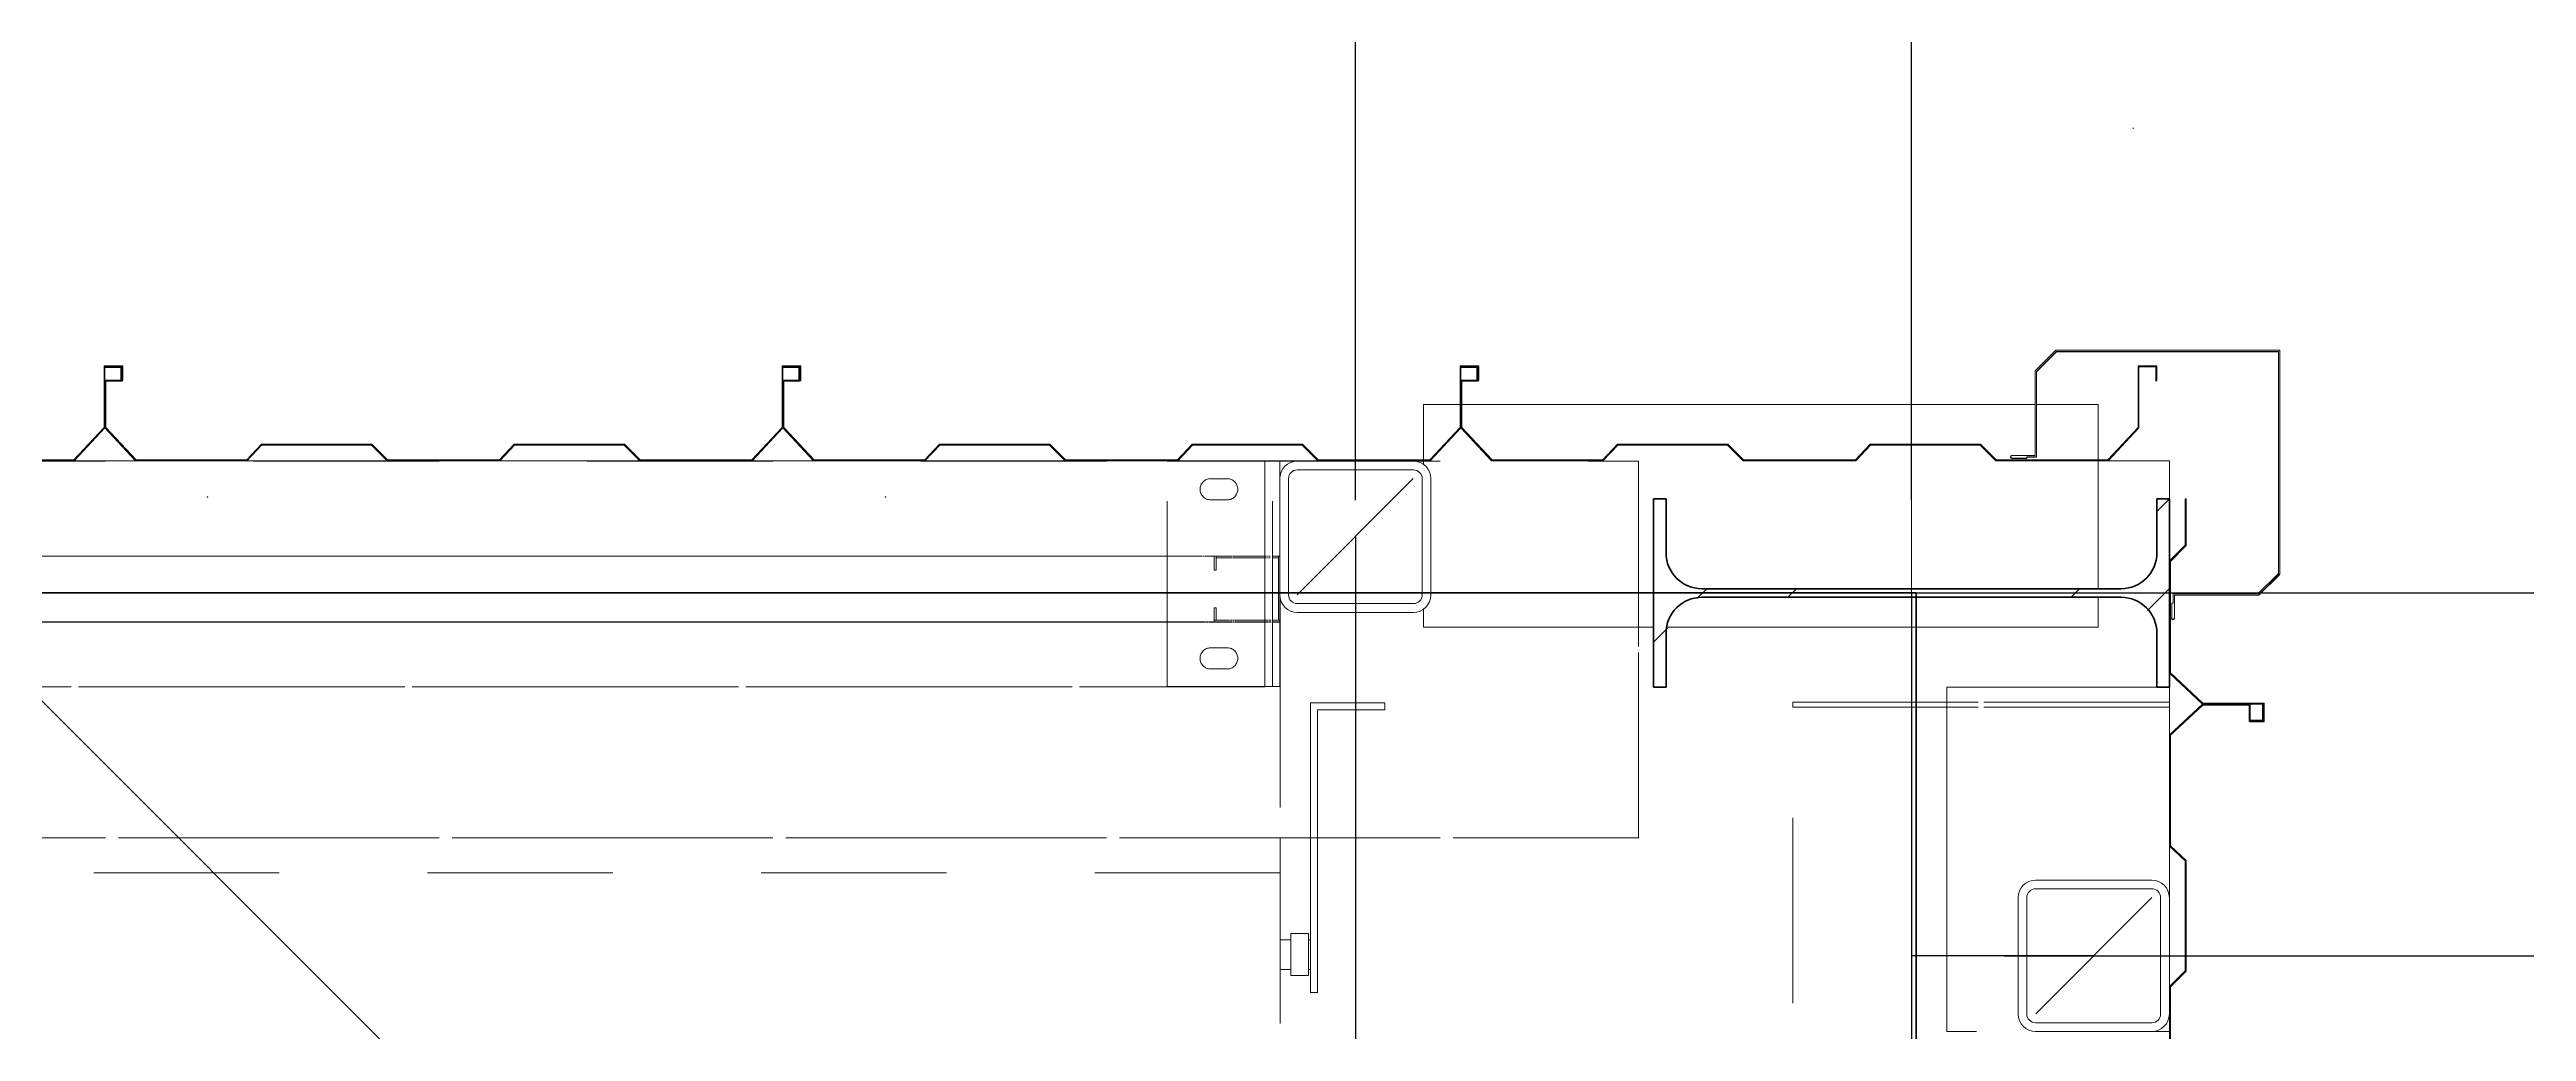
# Model space of a CAD drawing. Header units: metres. Extents: x 1.9 to 30.6, y -0.8 to 18.8.
# Drawn here: x 25.837 to 27.508, y 15.704 to 16.366 of the extents above; entities that cross this region are included whole.
import ezdxf

# ---------------------------------------------------------------- set-up
doc = ezdxf.new("R2010")
doc.units = ezdxf.units.M
doc.linetypes.add('Dash dot', pattern=[1.05, 0.5, -0.25, 0.05, -0.25])
doc.linetypes.add('Hidden', pattern=[0.2, 0.125, -0.075])
for name, color, linetype, lineweight in [('1', 7, 'Continuous', 18), ('2', 7, 'Continuous', 9), ('A LARGUEROS', 7, 'Continuous', 9), ('A-EJES', 7, 'Continuous', 18), ('A-MURO', 7, 'Continuous', 25), ('A-PISO', 7, 'Continuous', 18), ('A-PUERTAS', 7, 'Continuous', 25), ('G-IMPT', 7, 'Continuous', 18), ('GMI-COLUMNAS', 7, 'Continuous', 18)]:
    doc.layers.add(name, color=color, linetype=linetype, lineweight=lineweight)
doc.layers.add('ATR-ACHURADO', color=9, linetype='Continuous')
doc.layers.add('ATR-AREAS', color=1, linetype='Continuous')
doc.styles.add('Arial', font='arial.ttf', dxfattribs={"height": 2e-05})
doc.dimstyles.get("Standard").update_dxf_attribs({"dimtxt": 2.5, "dimasz": 2.5, "dimexe": 1.25, "dimexo": 0.625, "dimtad": 1, "dimtxsty": 'Standard', "dimcen": 2.5, "dimazin": 3, "dimtfac": 1, "dimtmove": 0, "dimatfit": 3})

# ---------------------------------------------------------------- blocks, each defined once
blk = doc.blocks.new('ESQUINERO_EXTERIOR_90__CAL24_MUROS_GMI_P026CHP001 - ESQUINERO EXTERIOR 90_-1491069-N_P_T_')
at = {"layer": '1', "lineweight": 5}
for p, q in [((-0.01, 0.1177), (-0.01, 0.1077)), ((-0.0091, 0.1077), (-0.0091, 0.1012)), ((0.0484, 0.1012), (0.0619, 0.0878)), ((0.0619, 0.0878), (0.0619, -0.0619)), ((-0.1021, 0.0082), (-0.1021, -0.0488)), ((-0.1021, -0.0488), (-0.0881, -0.0628))]:
    blk.add_line(p, q, dxfattribs=at)
for centre, start, end in [((-0.0091, 0.1177), 26.5254, 180), ((-0.1177, 0.0091), 90, 243.4746), ((-0.1177, 0.0091), 103.9522, 243.4746)]:
    blk.add_arc(centre, 0.00095, start, end, dxfattribs=at)
blk = doc.blocks.new('ESQUINERO_EXTERIOR_90__CAL24_MUROS_GMI_P026CHP001 - ESQUINERO EXTERIOR 90_-V2-N_P_T_')
at = {"layer": '1', "lineweight": 5}
for p, q in [((-0.01, 0.1177), (-0.01, 0.1077)), ((-0.0082, 0.1021), (-0.0082, 0.1181)), ((-0.01, 0.1077), (-0.0091, 0.1077)), ((-0.0091, 0.1077), (-0.0091, 0.1012)), ((-0.0091, 0.1012), (0.0484, 0.1012)), ((0.0488, 0.1021), (-0.0082, 0.1021)), ((0.0484, 0.1012), (0.0619, 0.0878)), ((0.0628, 0.0881), (0.0488, 0.1021)), ((0.0619, 0.0878), (0.0619, -0.0619)), ((0.0628, -0.0628), (0.0628, 0.0881)), ((-0.1181, 0.0082), (-0.1021, 0.0082)), ((-0.1077, 0.01), (-0.1177, 0.01)), ((-0.1077, 0.0091), (-0.1077, 0.01)), ((-0.1012, 0.0091), (-0.1077, 0.0091)), ((-0.1021, 0.0082), (-0.1021, -0.0488)), ((-0.1012, -0.0484), (-0.1012, 0.0091)), ((-0.1021, -0.0488), (-0.0881, -0.0628)), ((-0.0878, -0.0619), (-0.1012, -0.0484)), ((-0.0881, -0.0628), (0.0628, -0.0628)), ((0.0619, -0.0619), (-0.0878, -0.0619))]:
    blk.add_line(p, q, dxfattribs=at)
for centre, start, end in [((-0.0091, 0.1177), 26.5254, 180), ((-0.1177, 0.0091), 90, 243.4746)]:
    blk.add_arc(centre, 0.00095, start, end, dxfattribs=at)
blk = doc.blocks.new('ESQUINERO_EXTERIOR_90__CAL24_MUROS_GMI_P026CHP001 - ESQUINERO EXTERIOR 90_-V3-N_P_T_')
at = {"layer": '1', "lineweight": 5}
for centre, start, end in [((-0.0091, 0.1177), 26.5254, 166.0478), ((-0.0091, 0.1177), 26.5254, 166.0478), ((-0.1177, 0.0091), 103.9522, 243.4746), ((-0.1177, 0.0091), 117.9045, 215.5702)]:
    blk.add_arc(centre, 0.00095, start, end, dxfattribs=at)
blk = doc.blocks.new('IR - W14X22-V4-N_P_T_')
at = {"layer": 'GMI-COLUMNAS'}
h = blk.add_hatch(dxfattribs=at)
h.set_pattern_fill('FP_2', color=256, style=0, pattern_type=2)
h.set_pattern_definition([(315, (-16, 10.077), (0.1257236, 0.1257236), []), (315, (-15.809, 10.077), (0.1257236, 0.1257236), [])])
h.paths.add_polyline_path([(-0.0635, -0.1655), (-0.0635, -0.174), (0.0635, -0.174), (0.0635, -0.1655), (0.027, -0.1655), (0.015, -0.1623), (0.0061, -0.1534), (0.0029, -0.1414), (0.0029, 0.1414), (0.0061, 0.1534), (0.015, 0.1623), (0.027, 0.1655), (0.0635, 0.1655), (0.0635, 0.174), (-0.0635, 0.174), (-0.0635, 0.1655), (-0.027, 0.1655), (-0.015, 0.1623), (-0.0061, 0.1534), (-0.0029, 0.1414), (-0.0029, -0.1414), (-0.0061, -0.1534), (-0.015, -0.1623), (-0.027, -0.1655)])
at = {"layer": 'GMI-COLUMNAS', "lineweight": 35}
for p, q in [((0.0635, 0.174), (-0.0635, 0.174)), ((-0.0635, 0.174), (-0.0635, 0.1655)), ((0.0635, 0.1655), (0.0635, 0.174)), ((-0.0635, 0.1655), (-0.027, 0.1655)), ((0.027, 0.1655), (0.0635, 0.1655)), ((-0.0029, 0.1414), (-0.0029, -0.1414)), ((0.0029, -0.1414), (0.0029, 0.1414)), ((-0.027, -0.1655), (-0.0635, -0.1655)), ((-0.0635, -0.1655), (-0.0635, -0.174)), ((0.0635, -0.1655), (0.027, -0.1655)), ((0.0635, -0.174), (0.0635, -0.1655)), ((-0.0635, -0.174), (0.0635, -0.174))]:
    blk.add_line(p, q, dxfattribs=at)
for centre, start, end in [((-0.027, 0.1414), 0, 90), ((0.027, 0.1414), 90, 180), ((-0.027, -0.1414), 270, 0), ((0.027, -0.1414), 180, 270)]:
    blk.add_arc(centre, 0.0241, start, end, dxfattribs=at)
blk = doc.blocks.new('MontenC-Calibre14-GMI 1 - MONTEN _C_ 10_ CAL14 CON CLIPS A COLUMNA-1582845-N_P_T_')
at = {"layer": 'A LARGUEROS', "linetype": 'Hidden', "lineweight": 5}
for p, q in [((-8.6208, 0.127), (1.0881, 0.127)), ((-8.6208, -0.127), (-8.6208, 0.127)), ((1.0881, 0.127), (-8.6208, 0.127)), ((-8.6208, 0.127), (-8.6208, -0.127)), ((1.0881, -0.127), (-8.6208, -0.127)), ((1.0881, -0.127), (-8.6208, -0.127))]:
    blk.add_line(p, q, dxfattribs=at)
blk = doc.blocks.new('MontenC-Calibre14-GMI 1 - MONTEN _C_ 10_ CAL14 CON CLIPS A COLUMNA-1582771-N_P_T_')
at = {"layer": 'A LARGUEROS', "linetype": 'Hidden', "lineweight": 5}
for p, q in [((-2.0775, 0.127), (7.6314, 0.127)), ((-2.0775, -0.127), (-2.0775, 0.127)), ((7.6314, 0.127), (-2.0775, 0.127)), ((-2.0775, 0.127), (-2.0775, -0.127)), ((7.6314, -0.127), (-2.0775, -0.127)), ((7.6314, -0.127), (-2.0775, -0.127))]:
    blk.add_line(p, q, dxfattribs=at)
blk = doc.blocks.new('MontenC-Calibre14-GMI 1 - MONTEN _C_ 10_ CAL14 CON CLIPS A COLUMNA-1582412-N_P_T_')
at = {"layer": 'A LARGUEROS', "linetype": 'Hidden', "lineweight": 5}
for p, q in [((-3.9395, 0.127), (-3.9361, 0.127)), ((-3.9395, -0.127), (-3.9395, 0.127)), ((-3.9361, 0.127), (-3.9395, 0.127)), ((-3.9395, 0.127), (-3.9395, -0.127)), ((-3.9361, 0.127), (-3.9174, 0.127)), ((-3.9174, 0.127), (-3.9361, 0.127)), ((-3.9174, 0.127), (-3.8423, 0.127)), ((-3.8423, 0.127), (-3.9174, 0.127)), ((-3.8423, 0.127), (-3.7478, 0.127)), ((-3.7478, 0.127), (-3.8423, 0.127)), ((-3.7478, 0.127), (-3.6719, 0.127)), ((-3.6719, 0.127), (-3.7478, 0.127)), ((-3.9361, -0.127), (-3.9395, -0.127)), ((-3.9361, -0.127), (-3.9395, -0.127)), ((3.9135, -0.127), (-3.9361, -0.127)), ((3.9135, -0.127), (-3.9361, -0.127))]:
    blk.add_line(p, q, dxfattribs=at)
blk = doc.blocks.new('MontenC-Calibre14-GMI 1 - MONTEN _C_ 10_ CAL14 CON CLIPS A COLUMNA-1582444-N_P_T_')
at = {"layer": 'A LARGUEROS', "linetype": 'Hidden', "lineweight": 5}
for p, q in [((-4.012, 0.127), (-3.9933, 0.127)), ((-4.012, -0.127), (-4.012, 0.127)), ((-3.9933, 0.127), (-4.012, 0.127)), ((-4.012, 0.127), (-4.012, -0.127)), ((-3.9933, 0.127), (-3.9182, 0.127)), ((-3.9182, 0.127), (-3.9933, 0.127)), ((-3.9182, 0.127), (-3.8237, 0.127)), ((-3.8237, 0.127), (-3.9182, 0.127)), ((-3.8237, 0.127), (-3.7477, 0.127)), ((-3.7477, 0.127), (-3.8237, 0.127)), ((3.8376, -0.127), (-4.012, -0.127)), ((3.8376, -0.127), (-4.012, -0.127))]:
    blk.add_line(p, q, dxfattribs=at)
blk = doc.blocks.new('MontenC-Calibre14-GMI 1 - MONTEN _C_ 10_ CAL14 CON CLIPS A COLUMNA-1582504-N_P_T_')
at = {"layer": 'A LARGUEROS', "linetype": 'Hidden', "lineweight": 5}
for p, q in [((-4.0154, 0.127), (-4.012, 0.127)), ((-4.0154, -0.127), (-4.0154, 0.127)), ((-4.012, 0.127), (-4.0154, 0.127)), ((-4.0154, 0.127), (-4.0154, -0.127)), ((-4.012, 0.127), (-3.9933, 0.127)), ((-3.9933, 0.127), (-4.012, 0.127)), ((-3.9933, 0.127), (-3.9182, 0.127)), ((-3.9182, 0.127), (-3.9933, 0.127)), ((-3.9182, 0.127), (-3.8237, 0.127)), ((-3.8237, 0.127), (-3.9182, 0.127)), ((-3.8237, 0.127), (-3.7477, 0.127)), ((-3.7477, 0.127), (-3.8237, 0.127)), ((-4.012, -0.127), (-4.0154, -0.127)), ((-4.012, -0.127), (-4.0154, -0.127)), ((3.8376, -0.127), (-4.012, -0.127)), ((3.8376, -0.127), (-4.012, -0.127))]:
    blk.add_line(p, q, dxfattribs=at)
blk = doc.blocks.new('MontenC-Calibre14-GMI 1 - MONTEN _C_ 10_ CAL14 CON CLIPS A COLUMNA-1582571-N_P_T_')
at = {"layer": 'A LARGUEROS', "linetype": 'Hidden', "lineweight": 5}
for p, q in [((-4.0154, 0.127), (-3.9933, 0.127)), ((-4.0154, -0.127), (-4.0154, 0.127)), ((-3.9933, 0.127), (-4.0154, 0.127)), ((-4.0154, 0.127), (-4.0154, -0.127)), ((-3.9182, 0.127), (-3.9933, 0.127)), ((-3.9182, 0.127), (-3.8237, 0.127)), ((-3.8237, 0.127), (-3.9182, 0.127)), ((-3.7477, 0.127), (-3.8237, 0.127)), ((3.8376, -0.127), (-4.0154, -0.127)), ((3.8376, -0.127), (-4.0154, -0.127))]:
    blk.add_line(p, q, dxfattribs=at)
blk = doc.blocks.new('PosteHSS-SecciónEstructuralHueca - HSS101_6X101_6X6_4-V30-N_P_T_')
at = {"layer": 'GMI-COLUMNAS', "lineweight": 9}
for p, q in [((-0.0392, 0.051), (0.0392, 0.051)), ((-0.051, -0.0392), (-0.051, 0.0392)), ((-0.0451, 0.0392), (-0.0451, -0.0392)), ((0.0392, 0.0451), (-0.0392, 0.0451)), ((0.0451, -0.0392), (0.0451, 0.0392)), ((0.051, 0.0392), (0.051, -0.0207)), ((0.051, -0.0207), (0.051, -0.0392)), ((-0.0392, -0.0451), (0.0392, -0.0451)), ((0.0392, -0.051), (-0.0392, -0.051))]:
    blk.add_line(p, q, dxfattribs=at)
for centre, radius, start, end in [((-0.0392, 0.0392), 0.0118, 90, 180), ((0.0392, 0.0392), 0.0118, 360, 90), ((-0.0392, 0.0392), 0.00592, 90, 180), ((0.0392, 0.0392), 0.00592, 360, 90), ((-0.0392, -0.0392), 0.0118, 180, 270), ((-0.0392, -0.0392), 0.00592, 180, 270), ((0.0392, -0.0392), 0.0118, 270, 360), ((0.0392, -0.0392), 0.00592, 270, 0)]:
    blk.add_arc(centre, radius, start, end, dxfattribs=at)
blk = doc.blocks.new('PosteHSS-SecciónEstructuralHueca - HSS101_6X101_6X6_4-1583114-N_P_T_')
at = {"layer": 'GMI-COLUMNAS', "lineweight": 9}
for p, q in [((-0.03916, 0.051), (0.03916, 0.051)), ((-0.051, -0.03916), (-0.051, 0.03916)), ((-0.051, -0.03916), (-0.051, 0.03916)), ((-0.04508, 0.03916), (-0.04508, -0.03916)), ((0.03916, 0.04508), (-0.03916, 0.04508)), ((0.04508, -0.03916), (0.04508, 0.03916)), ((0.051, 0.03916), (0.051, -0.03916)), ((-0.03916, -0.04508), (0.03916, -0.04508)), ((0.03916, -0.051), (-0.03916, -0.051))]:
    blk.add_line(p, q, dxfattribs=at)
for centre, radius, start, end in [((-0.03916, 0.03916), 0.01184, 90, 180), ((0.03916, 0.03916), 0.01184, 360, 90), ((-0.03916, 0.03916), 0.00592, 90, 180), ((0.03916, 0.03916), 0.00592, 360, 90), ((-0.03916, -0.03916), 0.01184, 180, 270), ((-0.03916, -0.03916), 0.00592, 180, 270), ((0.03916, -0.03916), 0.01184, 270, 360), ((0.03916, -0.03916), 0.00592, 270, 0)]:
    blk.add_arc(centre, radius, start, end, dxfattribs=at)
blk = doc.blocks.new('CortinaMetalicas-Mod3100-Intrajanus - CORTINA METALICA-1601894-N_P_T_')
at = {"layer": 'A-PUERTAS', "color": 8, "linetype": 'Hidden', "lineweight": 9, "true_color": 0x808080}
for p, q in [((-2.4999, 0.19), (-2.4999, 0.635)), ((-2.525, 0.2942), (-2.525, 0.19)), ((-2.5202, 0.2942), (-2.525, 0.2942)), ((-2.5202, 0.19), (-2.5202, 0.2942)), ((-2.5202, 0.2786), (-2.5189, 0.2786)), ((-2.5069, 0.2828), (-2.5189, 0.2828)), ((-2.5189, 0.2828), (-2.5189, 0.2545)), ((-2.5069, 0.2545), (-2.5069, 0.2828)), ((-2.5069, 0.2786), (-2.4999, 0.2786)), ((-2.5202, 0.2587), (-2.5189, 0.2587)), ((-2.5189, 0.2545), (-2.5069, 0.2545)), ((-2.5069, 0.2587), (-2.4999, 0.2587)), ((-2.4999, 0.2134), (2.4999, 0.2134)), ((-2.525, 0.19), (-2.525, 0.1036)), ((-2.5202, 0.1021), (-2.5202, 0.19)), ((-2.4999, 0.0445), (-2.4999, 0.19)), ((-2.525, 0.1036), (-2.5704, 0.1036)), ((-2.5704, 0.1036), (-2.5704, 0.0989)), ((-2.5202, 0.0989), (-2.5202, 0.1021)), ((-2.5704, 0.0989), (-2.5202, 0.0989)), ((-2.4554, 0.0445), (-2.4531, 0.0445)), ((-2.4529, 0.0445), (-2.4514, 0.0445)), ((-2.4511, 0.0445), (-2.4497, 0.0445)), ((-2.4493, 0.0445), (-2.4481, 0.0445)), ((-2.4479, 0.0445), (-2.447, 0.0445)), ((-2.4467, 0.0445), (-2.4235, 0.0445)), ((-2.4235, 0.0445), (2.4245, 0.0445))]:
    blk.add_line(p, q, dxfattribs=at)
at = {"layer": 'A-PUERTAS', "lineweight": 18}
for p, q in [((-2.4999, 0.0276), (-2.4999, 0.0445)), ((-2.4995, 0.0445), (-2.4947, 0.0445)), ((-2.4995, 0.0433), (-2.4947, 0.0433)), ((-2.4987, 0), (-2.4987, 0.0433)), ((-2.4937, 0.0445), (-2.4931, 0.0445)), ((-2.4937, 0.0433), (-2.4931, 0.0433)), ((-2.4928, 0.0445), (-2.492, 0.0445)), ((-2.4928, 0.0433), (-2.492, 0.0433)), ((-2.4916, 0.0445), (-2.4907, 0.0445)), ((-2.4916, 0.0433), (-2.4907, 0.0433)), ((-2.4903, 0.0445), (-2.4895, 0.0445)), ((-2.4903, 0.0433), (-2.4895, 0.0433)), ((-2.4893, 0.0445), (-2.4693, 0.0445)), ((-2.4893, 0.0433), (-2.4693, 0.0433)), ((-2.4688, 0.0445), (-2.4676, 0.0445)), ((-2.4688, 0.0433), (-2.4676, 0.0433)), ((-2.4673, 0.0445), (-2.4659, 0.0445)), ((-2.4673, 0.0433), (-2.4659, 0.0433)), ((-2.4656, 0.0445), (-2.4554, 0.0445)), ((-2.4655, 0.0433), (-2.4554, 0.0433)), ((-2.4566, 0.0433), (-2.4566, 0.0349)), ((-2.4554, 0.0349), (-2.4566, 0.0349)), ((-2.4554, 0.0445), (-2.4554, 0.0349)), ((-2.4947, 0.0012), (-2.4987, 0.0012)), ((-2.4925, 0.0012), (-2.4931, 0.0012)), ((-2.4912, 0.0012), (-2.492, 0.0012)), ((-2.4899, 0.0012), (-2.4907, 0.0012)), ((-2.4702, 0.0012), (-2.4893, 0.0012)), ((-2.4682, 0.0012), (-2.4698, 0.0012)), ((-2.4566, 0.0012), (-2.4676, 0.0012)), ((-2.4554, 0.0095), (-2.4566, 0.0095)), ((-2.4566, 0.0095), (-2.4566, 0)), ((-2.4554, 0.0095), (-2.4554, 0)), ((-2.4947, 0), (-2.4995, 0)), ((-2.4995, 0), (-2.4947, 0)), ((-2.4925, 0), (-2.4931, 0)), ((-2.4931, 0), (-2.4925, 0)), ((-2.4912, 0), (-2.492, 0)), ((-2.492, 0), (-2.4912, 0)), ((-2.4899, 0), (-2.4907, 0)), ((-2.4907, 0), (-2.4899, 0)), ((-2.4702, 0), (-2.4893, 0)), ((-2.4893, 0), (-2.4702, 0)), ((-2.4682, 0), (-2.4698, 0)), ((-2.4698, 0), (-2.4682, 0)), ((-2.4554, 0), (-2.4676, 0)), ((-2.4676, 0), (-2.4531, 0)), ((-2.4529, 0), (-2.4493, 0)), ((-2.4488, 0), (-2.4479, 0)), ((-2.4474, 0), (-2.4235, 0)), ((-2.4235, 0), (2.4245, 0))]:
    blk.add_line(p, q, dxfattribs=at)
at = {"layer": 'A-PUERTAS'}
for p, q in [((-2.4995, 0.0445), (-2.4947, 0.0445)), ((-2.4937, 0.0445), (-2.4931, 0.0445)), ((-2.4928, 0.0445), (-2.492, 0.0445)), ((-2.4916, 0.0445), (-2.4907, 0.0445)), ((-2.4903, 0.0445), (-2.4895, 0.0445)), ((-2.4893, 0.0445), (-2.4693, 0.0445)), ((-2.4688, 0.0445), (-2.4676, 0.0445)), ((-2.4673, 0.0445), (-2.4659, 0.0445)), ((-2.4656, 0.0445), (-2.4531, 0.0445)), ((-2.4529, 0.0445), (-2.4514, 0.0445)), ((-2.4511, 0.0445), (-2.4497, 0.0445)), ((-2.4493, 0.0445), (-2.4481, 0.0445)), ((-2.4479, 0.0445), (-2.447, 0.0445)), ((-2.4467, 0.0445), (-2.4235, 0.0445)), ((-2.4235, 0.0445), (2.4245, 0.0445))]:
    blk.add_line(p, q, dxfattribs=at)
blk = doc.blocks.new('MontenDobleC-Caja-Calibre14-GMI 1 - MONTEN DBL _C_ 6_ CAL14 CON CLIPS A COLUMNA-1602160-N_P_T_')
at = {"layer": 'A LARGUEROS', "linetype": 'Hidden', "lineweight": 5}
for p, q in [((-2.264, 0.1016), (2.716, 0.1016)), ((2.716, 0.1016), (-2.264, 0.1016)), ((-2.264, -0.0506), (-2.264, 0.1014)), ((-2.264, 0.1014), (-2.264, -0.0506)), ((-2.2053, -0.0508), (-2.264, -0.0508)), ((-2.2053, -0.0508), (-2.264, -0.0508)), ((-2.1294, -0.0508), (-2.2053, -0.0508)), ((-2.0349, -0.0508), (-2.1294, -0.0508)), ((-2.0349, -0.0508), (-2.1294, -0.0508)), ((-1.9598, -0.0508), (-2.0349, -0.0508)), ((-1.9183, -0.0508), (-1.9598, -0.0508)), ((-1.9183, -0.0508), (-1.9598, -0.0508)), ((-1.8426, -0.0508), (-1.9183, -0.0508)), ((-1.7481, -0.0508), (-1.8426, -0.0508)), ((-1.7481, -0.0508), (-1.8426, -0.0508)), ((-1.6722, -0.0508), (-1.7481, -0.0508)), ((-1.5777, -0.0508), (-1.6722, -0.0508)), ((-1.5777, -0.0508), (-1.6722, -0.0508)), ((-1.5026, -0.0508), (-1.5777, -0.0508)), ((-1.4611, -0.0508), (-1.5026, -0.0508)), ((-1.4611, -0.0508), (-1.5026, -0.0508)), ((-1.3854, -0.0508), (-1.4611, -0.0508))]:
    blk.add_line(p, q, dxfattribs=at)
blk = doc.blocks.new('CLIP-EstructuraMetálica-GMI-ANG - CLIP 6_ DE 76x152mm-1460494-N_P_T_')
at = {"layer": '2', "linetype": 'Hidden', "lineweight": 5}
for p, q in [((0, -0.0278), (0, 0.038)), ((0, 0.038), (0, -0.0292)), ((0, 0.038), (0.152, 0.038)), ((0, 0.038), (0.152, 0.038)), ((0.152, -0.0292), (0.152, 0.038)), ((0.152, 0.038), (0.152, -0.0278)), ((0.0119, 0.0086), (0.0119, -0.0026)), ((0.0119, -0.0026), (0.0119, 0.0086)), ((0.0261, -0.0026), (0.0261, 0.0086)), ((0.0261, 0.0086), (0.0261, -0.0026)), ((0.1259, 0.0086), (0.1259, -0.0026)), ((0.1259, -0.0026), (0.1259, 0.0086)), ((0.1401, -0.0026), (0.1401, 0.0086)), ((0.1401, 0.0086), (0.1401, -0.0026)), ((0, -0.0332), (0, -0.0278)), ((0, -0.0298), (0, -0.0317)), ((0, -0.0319), (0, -0.0325)), ((0, -0.038), (0, -0.0332)), ((0, -0.0332), (0.152, -0.0332)), ((0, -0.0333), (0, -0.038)), ((0.152, -0.0278), (0.152, -0.0332)), ((0.152, -0.0317), (0.152, -0.0298)), ((0.152, -0.0325), (0.152, -0.0319)), ((0.152, -0.0332), (0.152, -0.038)), ((0.152, -0.038), (0.152, -0.0333)), ((0, -0.038), (0.0618, -0.038)), ((0.1402, -0.038), (0.152, -0.038))]:
    blk.add_line(p, q, dxfattribs=at)
for centre, start, end in [((0.019, 0.0086), 0, 180), ((0.019, 0.0086), 0, 180), ((0.133, 0.0086), 360, 180), ((0.133, 0.0086), 0, 180), ((0.019, -0.0026), 180, 360), ((0.019, -0.0026), 180, 360), ((0.133, -0.0026), 180, 360), ((0.133, -0.0026), 180, 0)]:
    blk.add_arc(centre, 0.00714, start, end, dxfattribs=at)
blk = doc.blocks.new('Lamina_Laminación_KR18 - Lamina_Laminación_KR18-V31-N_P_T_')
at = {"layer": 'G-IMPT'}
for p, q in [((-0.1594, -0.0244), (-0.1594, -0.0244)), ((-0.159, -0.0244), (-0.159, -0.0244)), ((-0.1589, -0.0245), (-0.1589, -0.0244)), ((-0.1589, -0.0245), (-0.1589, -0.0245))]:
    blk.add_line(p, q, dxfattribs=at)
at = {"layer": 'G-IMPT', "flags": 128}
for points in [[(-0.1594, -0.0245), (-0.1594, -0.0244), (-0.1594, -0.0245)], [(-0.1594, -0.0244), (-0.1594, -0.0244), (-0.159, -0.0244), (-0.1589, -0.0244), (-0.1589, -0.0245), (-0.159, -0.0244), (-0.159, -0.0244)]]:
    blk.add_lwpolyline(points, dxfattribs=at)
blk.add_lwpolyline([(-0.1592, -0.0245), (-0.1592, -0.0245), (-0.1592, -0.0245), (-0.1591, -0.0245), (-0.1591, -0.0245), (-0.159, -0.0245), (-0.159, -0.0245), (-0.159, -0.0244), (-0.159, -0.0244), (-0.159, -0.0245), (-0.159, -0.0245), (-0.159, -0.0244), (-0.159, -0.0244), (-0.159, -0.0245), (-0.159, -0.0245), (-0.1591, -0.0245), (-0.1591, -0.0245), (-0.1592, -0.0245), (-0.1592, -0.0245), (-0.1592, -0.0245), (-0.1593, -0.0245), (-0.1593, -0.0245), (-0.1593, -0.0245), (-0.1594, -0.0245), (-0.1594, -0.0245), (-0.1594, -0.0245), (-0.1594, -0.0245), (-0.1594, -0.0244), (-0.1594, -0.0245), (-0.1594, -0.0245), (-0.1594, -0.0245), (-0.1594, -0.0245), (-0.1594, -0.0245), (-0.1593, -0.0245), (-0.1593, -0.0245), (-0.1593, -0.0245)], close=True, dxfattribs=at)
at = {"layer": 'G-IMPT', "color": 3, "true_color": 0x00ff00, "insert": (-0.1592, -0.0244), "char_height": 0.00002, "width": 0.0000837, "attachment_point": 2, "line_spacing_factor": 0.941778, "style": 'Arial'}
blk.add_mtext('45,72', dxfattribs=at)
at = {"layer": 'G-IMPT', "color": 3, "true_color": 0x00ff00, "insert": (-0.1589, -0.0245), "char_height": 0.00002, "width": 0.0000465, "attachment_point": 2, "rotation": 90, "line_spacing_factor": 0.941778, "style": 'Arial'}
blk.add_mtext('6,4', dxfattribs=at)
blk = doc.blocks.new('Lamina_Laminación_KR18 - Lamina_Laminación_KR18-1583635-N_P_T_')
at = {"layer": 'G-IMPT'}
for p, q in [((-0.1594, -0.0244), (-0.1594, -0.0244)), ((-0.159, -0.0244), (-0.159, -0.0244)), ((-0.1589, -0.0245), (-0.1589, -0.0244)), ((-0.1589, -0.0245), (-0.1589, -0.0245))]:
    blk.add_line(p, q, dxfattribs=at)
at = {"layer": 'G-IMPT', "flags": 128}
for points in [[(-0.1594, -0.0245), (-0.1594, -0.0244), (-0.1594, -0.0245)], [(-0.1594, -0.0244), (-0.1594, -0.0244), (-0.159, -0.0244)], [(-0.159, -0.0244), (-0.1589, -0.0244), (-0.1589, -0.0245), (-0.159, -0.0244), (-0.159, -0.0244)]]:
    blk.add_lwpolyline(points, dxfattribs=at)
blk.add_lwpolyline([(-0.1592, -0.0245), (-0.1592, -0.0245), (-0.1592, -0.0245), (-0.1591, -0.0245), (-0.1591, -0.0245), (-0.159, -0.0245), (-0.159, -0.0245), (-0.159, -0.0244), (-0.159, -0.0244), (-0.159, -0.0245), (-0.159, -0.0245), (-0.159, -0.0244), (-0.159, -0.0244), (-0.159, -0.0245), (-0.159, -0.0245), (-0.1591, -0.0245), (-0.1591, -0.0245), (-0.1592, -0.0245), (-0.1592, -0.0245), (-0.1592, -0.0245), (-0.1593, -0.0245), (-0.1593, -0.0245), (-0.1593, -0.0245), (-0.1594, -0.0245), (-0.1594, -0.0245), (-0.1594, -0.0245), (-0.1594, -0.0245), (-0.1594, -0.0244), (-0.1594, -0.0245), (-0.1594, -0.0245), (-0.1594, -0.0245), (-0.1594, -0.0245), (-0.1594, -0.0245), (-0.1593, -0.0245), (-0.1593, -0.0245), (-0.1593, -0.0245)], close=True, dxfattribs=at)
at = {"layer": 'G-IMPT', "color": 3, "true_color": 0x00ff00, "insert": (-0.1592, -0.0244), "char_height": 0.00002, "width": 0.0000837, "attachment_point": 2, "line_spacing_factor": 0.941778, "style": 'Arial'}
blk.add_mtext('45,72', dxfattribs=at)
at = {"layer": 'G-IMPT', "color": 3, "true_color": 0x00ff00, "insert": (-0.1589, -0.0245), "char_height": 0.00002, "width": 0.0000465, "attachment_point": 2, "rotation": 90, "line_spacing_factor": 0.941778, "style": 'Arial'}
blk.add_mtext('6,4', dxfattribs=at)
blk = doc.blocks.new('Lamina_Laminación_KR18 - Lamina_Laminación_KR18-V108-N_P_T_')
at = {"layer": 'G-IMPT', "color": 3, "true_color": 0x00ff00, "insert": (-0.1592, -0.0244), "char_height": 0.00002, "width": 0.0000837, "attachment_point": 2, "line_spacing_factor": 0.941778, "style": 'Arial'}
blk.add_mtext('45,72', dxfattribs=at)
at = {"layer": 'G-IMPT', "color": 3, "true_color": 0x00ff00, "insert": (-0.1589, -0.0245), "char_height": 0.00002, "width": 0.0000465, "attachment_point": 2, "rotation": 90, "line_spacing_factor": 0.941778, "style": 'Arial'}
blk.add_mtext('6,4', dxfattribs=at)
blk = doc.blocks.new('Lamina_Laminación_KR18 - Lamina_Laminación_KR18-V18-N_P_T_')
at = {"layer": 'G-IMPT'}
for p, q in [((-0.1594, -0.0244), (-0.1594, -0.0244)), ((-0.159, -0.0244), (-0.159, -0.0244)), ((-0.1589, -0.0245), (-0.1589, -0.0244)), ((-0.1589, -0.0245), (-0.1589, -0.0245))]:
    blk.add_line(p, q, dxfattribs=at)
at = {"layer": 'G-IMPT', "flags": 128}
for points in [[(-0.1594, -0.0245), (-0.1594, -0.0244), (-0.1594, -0.0245)], [(-0.1594, -0.0244), (-0.1594, -0.0244), (-0.159, -0.0244), (-0.1589, -0.0244), (-0.1589, -0.0245), (-0.159, -0.0244), (-0.159, -0.0244)]]:
    blk.add_lwpolyline(points, dxfattribs=at)
blk.add_lwpolyline([(-0.1592, -0.0245), (-0.1592, -0.0245), (-0.1592, -0.0245), (-0.1591, -0.0245), (-0.1591, -0.0245), (-0.159, -0.0245), (-0.159, -0.0245), (-0.159, -0.0244), (-0.159, -0.0244), (-0.159, -0.0245), (-0.159, -0.0245), (-0.159, -0.0244), (-0.159, -0.0244), (-0.159, -0.0245), (-0.159, -0.0245), (-0.1591, -0.0245), (-0.1591, -0.0245), (-0.1592, -0.0245), (-0.1592, -0.0245), (-0.1592, -0.0245), (-0.1593, -0.0245), (-0.1593, -0.0245), (-0.1593, -0.0245), (-0.1594, -0.0245), (-0.1594, -0.0245), (-0.1594, -0.0245), (-0.1594, -0.0245), (-0.1594, -0.0244), (-0.1594, -0.0245), (-0.1594, -0.0245), (-0.1594, -0.0245), (-0.1594, -0.0245), (-0.1594, -0.0245), (-0.1593, -0.0245), (-0.1593, -0.0245), (-0.1593, -0.0245)], close=True, dxfattribs=at)
at = {"layer": 'G-IMPT', "color": 3, "true_color": 0x00ff00, "insert": (-0.1592, -0.0244), "char_height": 0.00002, "width": 0.0000837, "attachment_point": 2, "line_spacing_factor": 0.941778, "style": 'Arial'}
blk.add_mtext('45,72', dxfattribs=at)
at = {"layer": 'G-IMPT', "color": 3, "true_color": 0x00ff00, "insert": (-0.1589, -0.0245), "char_height": 0.00002, "width": 0.0000465, "attachment_point": 2, "rotation": 90, "line_spacing_factor": 0.941778, "style": 'Arial'}
blk.add_mtext('6,4', dxfattribs=at)
blk = doc.blocks.new('*D201')
at = {"color": 0, "lineweight": -2, "transparency": 16777216}
for p, q in [((21.6159, 16.0625), (21.6159, 16.7808)), ((26.7179, 16.0625), (26.7179, 16.7808)), ((21.7959, 16.6008), (23.6869, 16.6008)), ((26.5379, 16.6008), (24.6469, 16.6008))]:
    blk.add_line(p, q, dxfattribs=at)
at = {"color": 0, "transparency": 16777216}
for points in [[(21.7959, 16.6308), (21.7959, 16.5708), (21.6159, 16.6008)], [(26.5379, 16.6308), (26.5379, 16.5708), (26.7179, 16.6008)]]:
    blk.add_solid(points, dxfattribs=at)
at = {"layer": 'Defpoints', "color": 0, "transparency": 16777216}
for p in [(26.7179, 16.6008), (21.6159, 16), (26.7179, 16)]:
    blk.add_point(p, dxfattribs=at)
at = {"color": 0, "transparency": 16777216, "insert": (24.1669, 16.6008), "char_height": 0.18, "attachment_point": 5}
blk.add_mtext('\\A1;5.1020', dxfattribs=at)
blk = doc.blocks.new('*D202')
at = {"color": 0, "lineweight": -2, "transparency": 16777216}
for p, q in [((26.7179, 16.0625), (26.7179, 16.7808)), ((27.0929, 16.0625), (27.0929, 16.7808)), ((26.5379, 16.6008), (26.3579, 16.6008)), ((27.2729, 16.6008), (27.4529, 16.6008))]:
    blk.add_line(p, q, dxfattribs=at)
at = {"color": 0, "transparency": 16777216}
for points in [[(26.5379, 16.6308), (26.5379, 16.5708), (26.7179, 16.6008)], [(27.2729, 16.6308), (27.2729, 16.5708), (27.0929, 16.6008)]]:
    blk.add_solid(points, dxfattribs=at)
at = {"layer": 'Defpoints', "color": 0, "transparency": 16777216}
for p in [(27.0929, 16.6008), (26.7179, 16), (27.0929, 16)]:
    blk.add_point(p, dxfattribs=at)
at = {"color": 0, "transparency": 16777216, "insert": (27.9629, 16.6008), "char_height": 0.18, "attachment_point": 5}
blk.add_mtext('\\A1;0.3750', dxfattribs=at)
blk = doc.blocks.new('*D203')
at = {"color": 0, "lineweight": -2, "transparency": 16777216}
for p, q in [((29.0602, 16.18), (29.0602, 16.36)), ((27.1554, 16), (29.2402, 16)), ((27.1554, 15.7555), (29.2402, 15.7555)), ((29.0602, 15.5755), (29.0602, 15.3955)), ((29.0602, 15.3955), (28.8802, 15.3955))]:
    blk.add_line(p, q, dxfattribs=at)
at = {"color": 0, "transparency": 16777216}
for points in [[(29.0302, 16.18), (29.0902, 16.18), (29.0602, 16)], [(29.0302, 15.5755), (29.0902, 15.5755), (29.0602, 15.7555)]]:
    blk.add_solid(points, dxfattribs=at)
at = {"layer": 'Defpoints', "color": 0, "transparency": 16777216}
for p in [(27.0929, 16), (27.0929, 15.7555), (29.0602, 15.7555)]:
    blk.add_point(p, dxfattribs=at)
at = {"color": 0, "transparency": 16777216, "insert": (28.3552, 15.3955), "char_height": 0.18, "attachment_point": 5}
blk.add_mtext('\\A1;0.2445', dxfattribs=at)
blk = doc.blocks.new('*D204')
at = {"color": 0, "lineweight": -2, "transparency": 16777216}
for p, q in [((27.1554, 15.7555), (30.3803, 15.7555)), ((30.2003, 15.5755), (30.2003, 15.2845)), ((30.2003, 14.6335), (30.2003, 14.9245)), ((27.1554, 14.4535), (30.3803, 14.4535))]:
    blk.add_line(p, q, dxfattribs=at)
at = {"color": 0, "transparency": 16777216}
for points in [[(30.1703, 15.5755), (30.2303, 15.5755), (30.2003, 15.7555)], [(30.1703, 14.6335), (30.2303, 14.6335), (30.2003, 14.4535)]]:
    blk.add_solid(points, dxfattribs=at)
at = {"layer": 'Defpoints', "color": 0, "transparency": 16777216}
for p in [(27.0929, 15.7555), (27.0929, 14.4535), (30.2003, 14.4535)]:
    blk.add_point(p, dxfattribs=at)
at = {"color": 0, "transparency": 16777216, "insert": (30.2003, 15.1045), "char_height": 0.18, "attachment_point": 5}
blk.add_mtext('\\A1;1.3020', dxfattribs=at)

msp = doc.modelspace()

# ---------------------------------------------------------------- hatches: boundary and pattern name
at = {"layer": 'ATR-ACHURADO'}
h = msp.add_hatch(dxfattribs=at)
h.set_pattern_fill('ANSI31', scale=0.3, angle=90)
h.paths.add_polyline_path([(22.056, 12), (27.096, 12), (27.096, 16), (22.056, 16)])

# ---------------------------------------------------------------- linework, layer by layer
at = {"color": 6}
for p, q in [((27.1767, 15.7163), (27.255, 15.7947)), ((27.2158, 15.7555), (27.0929, 15.7555))]:
    msp.add_line(p, q, dxfattribs=at)
for points in [[(26.757, 16.0771), (26.6787, 15.9987)], [(26.7179, 16.0379), (26.7179, 16)], [(26.9189, 16), (27.2668, 16)]]:
    msp.add_lwpolyline(points)
for points in [[(17.016, 16), (27.0929, 16), (27.0929, 0)], [(26.7179, 16), (26.7179, 0)], [(26.7179, 16), (27.0929, 16)]]:
    msp.add_lwpolyline(points, dxfattribs=at)
at = {"layer": '1'}
for p, q in [((25.8867, 16.1531), (25.8741, 16.1531)), ((25.8741, 16.1531), (25.8741, 16.1115)), ((25.8861, 16.1525), (25.8747, 16.1525)), ((25.8747, 16.1525), (25.8753, 16.1519)), ((25.8747, 16.1113), (25.8747, 16.1525)), ((25.8747, 16.1525), (25.8861, 16.1525)), ((25.8753, 16.1519), (25.8855, 16.1519)), ((25.8855, 16.1519), (25.8855, 16.1434)), ((25.8861, 16.1428), (25.8861, 16.1525)), ((25.8861, 16.1525), (25.8861, 16.1428)), ((25.8867, 16.1434), (25.8867, 16.1531)), ((26.3439, 16.1531), (26.3313, 16.1531)), ((26.3313, 16.1531), (26.3313, 16.1115)), ((26.3433, 16.1525), (26.3319, 16.1525)), ((26.3319, 16.1525), (26.3325, 16.1519)), ((26.3319, 16.1113), (26.3319, 16.1525)), ((26.3319, 16.1525), (26.3433, 16.1525)), ((26.3325, 16.1519), (26.3427, 16.1519)), ((26.3427, 16.1519), (26.3427, 16.1434)), ((26.3433, 16.1428), (26.3433, 16.1525)), ((26.3433, 16.1525), (26.3433, 16.1428)), ((26.3439, 16.1434), (26.3439, 16.1531)), ((26.8011, 16.1531), (26.7885, 16.1531)), ((26.7885, 16.1531), (26.7885, 16.1115)), ((26.7891, 16.1113), (26.7891, 16.1525)), ((26.7891, 16.1525), (26.8005, 16.1525)), ((26.8005, 16.1525), (26.7891, 16.1525)), ((26.7891, 16.1525), (26.7897, 16.1519)), ((26.7897, 16.1519), (26.7999, 16.1519)), ((26.7999, 16.1519), (26.7999, 16.1434)), ((26.8005, 16.1525), (26.8005, 16.1428)), ((26.8005, 16.1428), (26.8005, 16.1525)), ((26.8011, 16.1434), (26.8011, 16.1531)), ((27.2583, 16.1531), (27.2457, 16.1531)), ((27.2457, 16.1531), (27.2457, 16.1115)), ((27.2463, 16.1113), (27.2463, 16.1525)), ((27.2463, 16.1525), (27.2577, 16.1525)), ((27.2577, 16.1525), (27.2577, 16.1428)), ((27.2583, 16.1434), (27.2583, 16.1531)), ((25.8855, 16.1434), (25.8747, 16.1434)), ((25.8747, 16.1434), (25.8747, 16.1113)), ((25.8753, 16.1115), (25.8753, 16.1428)), ((25.8753, 16.1428), (25.8861, 16.1428)), ((25.8861, 16.1428), (25.8867, 16.1434)), ((26.3427, 16.1434), (26.3319, 16.1434)), ((26.3319, 16.1434), (26.3319, 16.1113)), ((26.3325, 16.1115), (26.3325, 16.1428)), ((26.3325, 16.1428), (26.3433, 16.1428)), ((26.3433, 16.1428), (26.3439, 16.1434)), ((26.7999, 16.1434), (26.7891, 16.1434)), ((26.7891, 16.1434), (26.7891, 16.1113)), ((26.7897, 16.1115), (26.7897, 16.1428)), ((26.7897, 16.1428), (26.8005, 16.1428)), ((26.8005, 16.1428), (26.8011, 16.1434)), ((27.2577, 16.1428), (27.2583, 16.1434)), ((25.8741, 16.1115), (25.8537, 16.0897)), ((25.854, 16.0891), (25.8747, 16.1113)), ((25.8747, 16.1113), (25.8954, 16.0891)), ((25.8957, 16.0897), (25.8753, 16.1115)), ((26.3313, 16.1115), (26.3109, 16.0897)), ((26.3112, 16.0891), (26.3319, 16.1113)), ((26.3319, 16.1113), (26.3526, 16.0891)), ((26.3529, 16.0897), (26.3325, 16.1115)), ((26.7885, 16.1115), (26.7681, 16.0897)), ((26.7684, 16.0891), (26.7891, 16.1113)), ((26.7891, 16.1113), (26.8098, 16.0891)), ((26.8101, 16.0897), (26.7897, 16.1115)), ((27.2457, 16.1115), (27.2253, 16.0897)), ((27.2256, 16.0891), (27.2463, 16.1113)), ((25.7783, 16.0891), (25.854, 16.0891)), ((25.8537, 16.0897), (25.7785, 16.0897)), ((25.8954, 16.0891), (25.9705, 16.0891)), ((25.9703, 16.0897), (25.8957, 16.0897)), ((25.9802, 16.1003), (25.9703, 16.0897)), ((25.9705, 16.0891), (25.9804, 16.0997)), ((26.0547, 16.1003), (25.9802, 16.1003)), ((25.9804, 16.0997), (26.0544, 16.0997)), ((26.0544, 16.0997), (26.065, 16.0891)), ((26.0653, 16.0897), (26.0547, 16.1003)), ((26.065, 16.0891), (26.141, 16.0891)), ((26.1407, 16.0897), (26.0653, 16.0897)), ((26.1506, 16.1003), (26.1407, 16.0897)), ((26.141, 16.0891), (26.1509, 16.0997)), ((26.2251, 16.1003), (26.1506, 16.1003)), ((26.1509, 16.0997), (26.2248, 16.0997)), ((26.2248, 16.0997), (26.2355, 16.0891)), ((26.2357, 16.0897), (26.2251, 16.1003)), ((26.2355, 16.0891), (26.3112, 16.0891)), ((26.3109, 16.0897), (26.2357, 16.0897)), ((26.3526, 16.0891), (26.4277, 16.0891)), ((26.4275, 16.0897), (26.3529, 16.0897)), ((26.4374, 16.1003), (26.4275, 16.0897)), ((26.4277, 16.0891), (26.4376, 16.0997)), ((26.5119, 16.1003), (26.4374, 16.1003)), ((26.4376, 16.0997), (26.5116, 16.0997)), ((26.5116, 16.0997), (26.5222, 16.0891)), ((26.5225, 16.0897), (26.5119, 16.1003)), ((26.5222, 16.0891), (26.5982, 16.0891)), ((26.5979, 16.0897), (26.5225, 16.0897)), ((26.6078, 16.1003), (26.5979, 16.0897)), ((26.5982, 16.0891), (26.6081, 16.0997)), ((26.6823, 16.1003), (26.6078, 16.1003)), ((26.6081, 16.0997), (26.682, 16.0997)), ((26.682, 16.0997), (26.6927, 16.0891)), ((26.6929, 16.0897), (26.6823, 16.1003)), ((26.6927, 16.0891), (26.7684, 16.0891)), ((26.7681, 16.0897), (26.6929, 16.0897)), ((26.8098, 16.0891), (26.8849, 16.0891)), ((26.8847, 16.0897), (26.8101, 16.0897)), ((26.8946, 16.1003), (26.8847, 16.0897)), ((26.8849, 16.0891), (26.8948, 16.0997)), ((26.9691, 16.1003), (26.8946, 16.1003)), ((26.8948, 16.0997), (26.9688, 16.0997)), ((26.9688, 16.0997), (26.9794, 16.0891)), ((26.9797, 16.0897), (26.9691, 16.1003)), ((26.9794, 16.0891), (27.0554, 16.0891)), ((27.0551, 16.0897), (26.9797, 16.0897)), ((27.065, 16.1003), (27.0551, 16.0897)), ((27.0554, 16.0891), (27.0653, 16.0997)), ((27.1395, 16.1003), (27.065, 16.1003)), ((27.0653, 16.0997), (27.1392, 16.0997)), ((27.1392, 16.0997), (27.1499, 16.0891)), ((27.1501, 16.0897), (27.1395, 16.1003)), ((27.1499, 16.0891), (27.2256, 16.0891)), ((27.2253, 16.0897), (27.1501, 16.0897)), ((27.2781, 16.0635), (27.2775, 16.0635)), ((27.2775, 16.0635), (27.2775, 16.0322)), ((27.2781, 16.0319), (27.2781, 16.0635)), ((27.2775, 16.0322), (27.2668, 16.0216)), ((27.2675, 16.0213), (27.2781, 16.0319)), ((27.2675, 15.9461), (27.2675, 16.0213)), ((27.2668, 15.9459), (27.2891, 15.9251)), ((27.2893, 15.9257), (27.2675, 15.9461)), ((27.2891, 15.9251), (27.3302, 15.9251)), ((27.3308, 15.9257), (27.2893, 15.9257)), ((27.3302, 15.9251), (27.3302, 15.9137)), ((27.3308, 15.9131), (27.3308, 15.9257)), ((27.3302, 15.9137), (27.3206, 15.9137)), ((27.3206, 15.9137), (27.3212, 15.9131)), ((27.3212, 15.9131), (27.3308, 15.9131))]:
    msp.add_line(p, q, dxfattribs=at)
at = {"layer": '1', "lineweight": 5}
for p, q in [((27.2891, 15.9251), (27.2668, 15.9044)), ((27.2675, 15.9041), (27.2893, 15.9245)), ((27.3212, 15.9251), (27.2891, 15.9251)), ((27.2893, 15.9245), (27.3206, 15.9245)), ((27.3206, 15.9245), (27.3206, 15.9137)), ((27.3212, 15.9143), (27.3212, 15.9251)), ((27.3302, 15.9251), (27.3296, 15.9245)), ((27.3296, 15.9245), (27.3296, 15.9143)), ((27.3302, 15.9137), (27.3302, 15.9251)), ((27.2668, 15.9044), (27.2668, 15.8293)), ((27.2675, 15.8296), (27.2675, 15.9041)), ((27.3206, 15.9137), (27.3302, 15.9137)), ((27.3296, 15.9143), (27.3212, 15.9143)), ((27.2668, 15.8293), (27.2775, 15.8194)), ((27.2781, 15.8197), (27.2675, 15.8296)), ((27.2775, 15.8194), (27.2775, 15.7454)), ((27.2781, 15.7452), (27.2781, 15.8197)), ((27.2775, 15.7454), (27.2668, 15.7348)), ((27.2668, 15.7348), (27.2668, 15.6589)), ((27.2675, 15.7346), (27.2781, 15.7452)), ((27.2675, 15.6591), (27.2675, 15.7346))]:
    msp.add_line(p, q, dxfattribs=at)
at = {"layer": 'A-EJES', "color": 253, "linetype": 'Dash dot', "true_color": 0xaaaaaa}
for p, q in [((27.0929, 17.24), (27.0929, 8.6083)), ((24.8245, 16), (27.7952, 16))]:
    msp.add_line(p, q, dxfattribs=at)
at = {"layer": 'A-MURO', "color": 9, "lineweight": 18, "true_color": 0xc0c0c0}
for p, q in [((26.7639, 16.127), (26.7885, 16.127)), ((26.7639, 16.127), (26.7639, 16.0897)), ((26.7897, 16.127), (27.1763, 16.127)), ((27.1772, 16.127), (27.2189, 16.127)), ((27.2189, 16.127), (27.2189, 16.0897)), ((26.7639, 16.0889), (26.7639, 16.0864)), ((27.2189, 16.0891), (27.2189, 16.0029)), ((26.7639, 15.9894), (26.7639, 15.977)), ((27.2189, 15.9971), (27.2189, 15.977)), ((26.9189, 15.977), (26.7639, 15.977)), ((27.2189, 15.977), (26.9284, 15.977)), ((27.1168, 15.9265), (27.1168, 15.9365)), ((27.2583, 15.9365), (27.1168, 15.9365)), ((27.2668, 15.9365), (27.2668, 15.9265)), ((27.1168, 15.7045), (27.1168, 15.9265)), ((27.2668, 15.9265), (27.2668, 15.8658)), ((27.2668, 15.8293), (27.2668, 15.7947)), ((27.1168, 15.7045), (27.1368, 15.7045)), ((27.255, 15.7045), (27.2668, 15.7045))]:
    msp.add_line(p, q, dxfattribs=at)
at = {"layer": 'A-PISO'}
for p, q in [((25.1506, 16.0891), (26.7639, 16.0891)), ((27.2668, 16.0891), (27.2189, 16.0891)), ((27.2668, 16.0891), (27.2668, 16.0635))]:
    msp.add_line(p, q, dxfattribs=at)
at = {"layer": 'ATR-AREAS', "lineweight": 35}
msp.add_lwpolyline([(22.056, 12), (27.096, 12), (27.096, 16), (22.056, 16)], close=True, dxfattribs=at)

# ---------------------------------------------------------------- block references
at = {"layer": '1', "lineweight": 5, "rotation": 90}
for name, p in [('ESQUINERO_EXTERIOR_90__CAL24_MUROS_GMI_P026CHP001 - ESQUINERO EXTERIOR 90_-V2-N_P_T_', (27.2784, 16.1009)), ('ESQUINERO_EXTERIOR_90__CAL24_MUROS_GMI_P026CHP001 - ESQUINERO EXTERIOR 90_-1491069-N_P_T_', (27.2784, 16.1006)), ('ESQUINERO_EXTERIOR_90__CAL24_MUROS_GMI_P026CHP001 - ESQUINERO EXTERIOR 90_-V3-N_P_T_', (27.2784, 16.1009))]:
    msp.add_blockref(name, p, dxfattribs=at)
at = {"layer": '2', "linetype": 'Hidden', "lineweight": 5, "rotation": 89.99999999999982}
msp.add_blockref('CLIP-EstructuraMetálica-GMI-ANG - CLIP 6_ DE 76x152mm-1460494-N_P_T_', (26.6289, 15.9369), dxfattribs=at)
at = {"layer": 'A LARGUEROS', "linetype": 'Hidden', "lineweight": 5}
for name, p, rotation in [('MontenC-Calibre14-GMI 1 - MONTEN _C_ 10_ CAL14 CON CLIPS A COLUMNA-1582845-N_P_T_', (18.2881, 15.9619), 180), ('MontenC-Calibre14-GMI 1 - MONTEN _C_ 10_ CAL14 CON CLIPS A COLUMNA-1582771-N_P_T_', (24.8313, 15.9619), 180), ('MontenDobleC-Caja-Calibre14-GMI 1 - MONTEN DBL _C_ 6_ CAL14 CON CLIPS A COLUMNA-1602160-N_P_T_', (24.3929, 16.0383), 180), ('MontenC-Calibre14-GMI 1 - MONTEN _C_ 10_ CAL14 CON CLIPS A COLUMNA-1582412-N_P_T_', (27.1398, 11.987), 269.9999999999999), ('MontenC-Calibre14-GMI 1 - MONTEN _C_ 10_ CAL14 CON CLIPS A COLUMNA-1582504-N_P_T_', (27.1398, 11.9111), 269.9999999999999), ('MontenC-Calibre14-GMI 1 - MONTEN _C_ 10_ CAL14 CON CLIPS A COLUMNA-1582571-N_P_T_', (27.1398, 11.9111), 269.9999999999999), ('MontenC-Calibre14-GMI 1 - MONTEN _C_ 10_ CAL14 CON CLIPS A COLUMNA-1582444-N_P_T_', (27.1398, 11.9111), 269.9999999999999), ('MontenC-Calibre14-GMI 1 - MONTEN _C_ 10_ CAL14 CON CLIPS A COLUMNA-1582444-N_P_T_', (27.1398, 11.9111), 269.9999999999999)]:
    msp.add_blockref(name, p, dxfattribs=dict(at, rotation=rotation))
at = {"layer": 'A-PUERTAS', "rotation": 180}
msp.add_blockref('CortinaMetalicas-Mod3100-Intrajanus - CORTINA METALICA-1601894-N_P_T_', (24.1674, 16.0249), dxfattribs=at)
at = {"layer": 'G-IMPT', "rotation": 269.9999999999998}
for name, p in [('Lamina_Laminación_KR18 - Lamina_Laminación_KR18-V18-N_P_T_', (27.2668, 16.154)), ('Lamina_Laminación_KR18 - Lamina_Laminación_KR18-V108-N_P_T_', (27.2668, 15.6968))]:
    msp.add_blockref(name, p, dxfattribs=at)
at = {"layer": 'G-IMPT'}
for name, p in [('Lamina_Laminación_KR18 - Lamina_Laminación_KR18-1583635-N_P_T_', (26.103, 16.0891)), ('Lamina_Laminación_KR18 - Lamina_Laminación_KR18-V31-N_P_T_', (26.5602, 16.0891))]:
    msp.add_blockref(name, p, dxfattribs=at)
at = {"layer": 'GMI-COLUMNAS', "lineweight": 9}
for name, p in [('PosteHSS-SecciónEstructuralHueca - HSS101_6X101_6X6_4-1583114-N_P_T_', (26.7179, 16.0379)), ('PosteHSS-SecciónEstructuralHueca - HSS101_6X101_6X6_4-V30-N_P_T_', (27.2158, 15.7555))]:
    msp.add_blockref(name, p, dxfattribs=at)
at = {"layer": 'GMI-COLUMNAS', "lineweight": 35, "rotation": 90}
msp.add_blockref('IR - W14X22-V4-N_P_T_', (27.0929, 16), dxfattribs=at)

# ---------------------------------------------------------------- dimensions: what is measured, and where the dimension line sits
at = {"color": 6}
for base, p1, p2, picture, middle in [((26.7179, 16.6008), (21.6159, 16), (26.7179, 16), '*D201', (24.1669, 16.6008)), ((27.09286, 16.60081), (26.71787, 16), (27.09286, 16), '*D202', (27.96286, 16.60081))]:
    dim = msp.add_linear_dim(base=base, p1=p1, p2=p2, dimstyle='Standard', dxfattribs=at)
    dim.commit()
    dim.dimension.update_dxf_attribs({"geometry": picture, "text_midpoint": middle})
for base, p1, p2, picture, middle in [((29.0602, 15.7555), (27.0929, 16), (27.0929, 15.7555), '*D203', (28.3552, 15.3955)), ((30.2003, 14.4535), (27.0929, 15.7555), (27.0929, 14.4535), '*D204', (30.2003, 15.1045))]:
    dim = msp.add_linear_dim(base=base, p1=p1, p2=p2, angle=90, dimstyle='Standard', dxfattribs=at)
    dim.commit()
    dim.dimension.update_dxf_attribs({"geometry": picture, "text_midpoint": middle})

doc.saveas('drawing.dxf')
